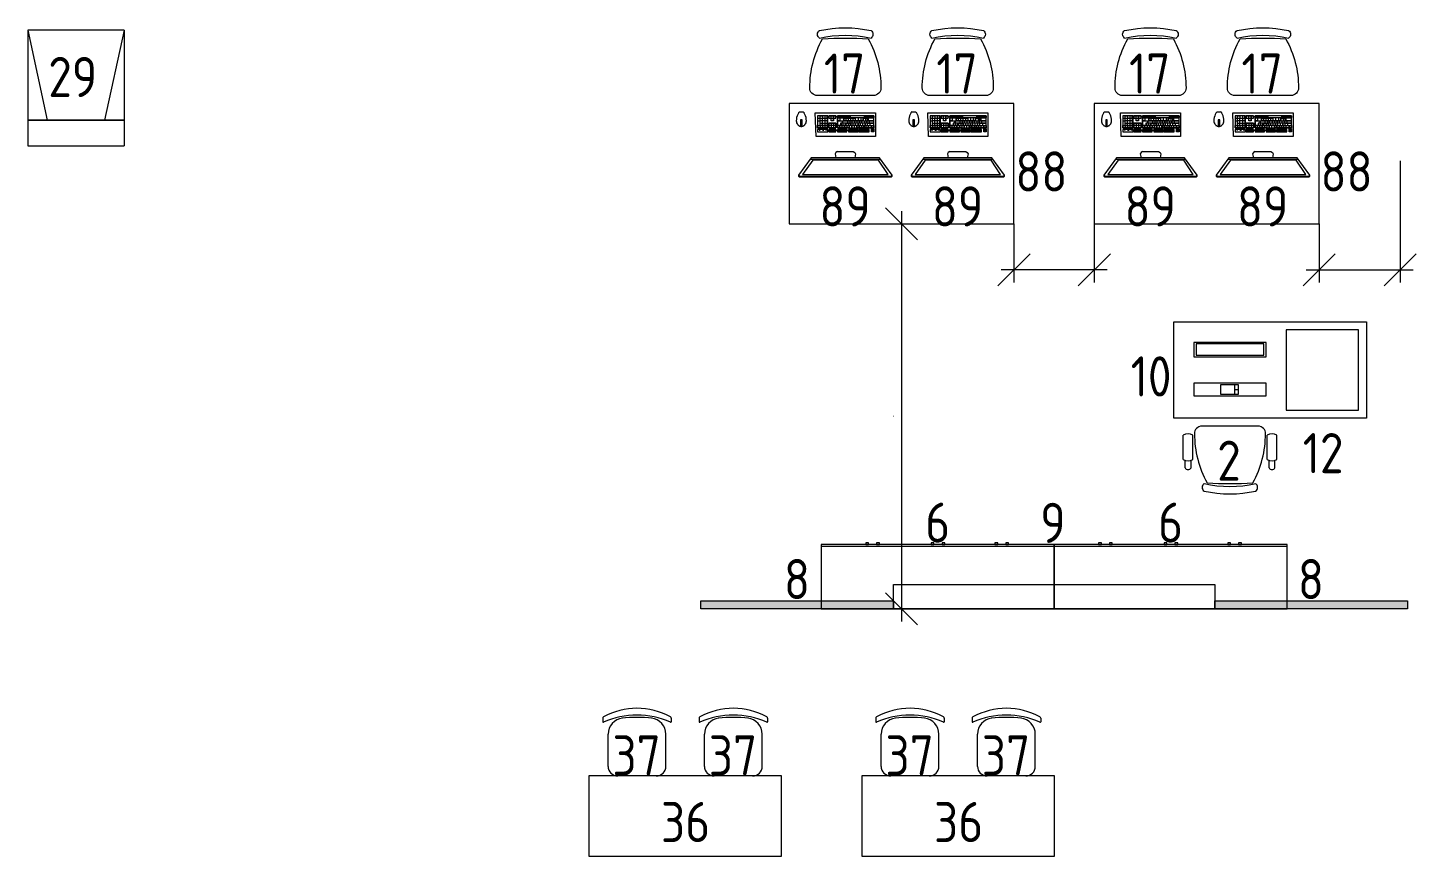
# Model space of a CAD drawing. Header units: millimetres. Extents: x 3050 to 430575, y -569542 to 36130.
# Drawn here: x 326193 to 334838, y -469723 to -464563 of the extents above; entities that cross this region are included whole.
import ezdxf

# ---------------------------------------------------------------- set-up
doc = ezdxf.new("R2010")
doc.units = ezdxf.units.MM
doc.layers.add('ТХ', color=5, linetype='Continuous', lineweight=5)
doc.layers.add('Уточнения', color=210, linetype='Continuous', lineweight=20)
doc.layers.add('ТХ_№ПОЗ', color=7, linetype='Continuous')
doc.styles.add('GOST Common_2', font='GOST_Common.ttf', dxfattribs={"width": 0.9, "height": 250})
doc.styles.add('GOST Common_3', font='GOST_Common.ttf', dxfattribs={"width": 0.9, "height": 2.5})
doc.dimstyles.new('TX-100', dxfattribs={"dimtxt": 200, "dimasz": 200, "dimexe": 80, "dimexo": 0, "dimgap": 50, "dimtad": 1, "dimtoh": 1, "dimdec": 0, "dimrnd": 10, "dimzin": 12, "dimtxsty": 'GOST Common_3', "dimblk": 'OBLIQUE', "dimcen": 1.5, "dimdle": 80, "dimclrd": 256, "dimclre": 256, "dimclrt": 256, "dimadec": 0, "dimazin": 0, "dimtfac": 1, "dimtdec": 0, "dimtmove": 0, "dimatfit": 3, "dimfxl": 1, "dimlwd": -1, "dimlwe": 15, "dimarcsym": 0})

# ---------------------------------------------------------------- blocks, each defined once
blk = doc.blocks.new('Стол письменный')
at = {"layer": 'ТХ'}
for points in [[(26808.3, 11740.4), (26808.3, 12940.4), (27408.3, 12940.4), (27408.3, 11740.4)], [(27358.3, 12440.4), (27358.3, 12890.4), (26858.3, 12890.4), (26858.3, 12440.4)]]:
    blk.add_lwpolyline(points, close=True, dxfattribs=at)
blk = doc.blocks.new('Кресло регулируемое')
at = {"linetype": 'Continuous'}
for p, q in [((-280.3, -163), (-280.3, -208.6)), ((-243.6, -163), (-243.6, -208.8)), ((242.1, -163), (242.1, -208.8)), ((278.9, -163), (278.9, -208.6)), ((-292.3, -214.4), (-292.3, -365.6)), ((-232.1, -214.4), (-232.1, -365.6)), ((230.7, -214.4), (230.7, -365.6)), ((290.9, -214.4), (290.9, -365.6)), ((-175.8, -421.8), (174.4, -421.8))]:
    blk.add_line(p, q, dxfattribs=at)
for centre, radius, start, end in [((402.7, -373.3), 624.5, 150.90677, 180.12147), ((-144.6, -40.7), 28.1, 124.29147, 235.70827), ((0, -747.5), 747.5, 77.60199, 102.39777), ((0, -794), 747.5, 77.60199, 102.39777), ((0, -1825.8), 1761.9, 85.39382, 94.65462), ((-404.1, -373.3), 624.5, 359.87797, 29.10589), ((144.6, -40.7), 28.1, 304.29007, 55.70964), ((-261.9, -171.6), 20.2, 24.89545, 155.33537), ((260.5, -171.5), 20.2, 24.89545, 155.33537), ((-262.2, -264.4), 58.4, 58.95098, 121.04877), ((260.8, -264.4), 58.4, 58.95101, 121.04877), ((-262.2, -315.5), 58.4, 238.95097, 301.04877), ((-176.4, -376.4), 45.4, 177.81347, 270.74787), ((175, -376.4), 45.4, 269.25187, 2.18664), ((260.8, -315.5), 58.4, 238.95097, 301.04877)]:
    blk.add_arc(centre, radius, start, end, dxfattribs=at)
blk = doc.blocks.new('Стол 1400')
at = {"layer": 'ТХ'}
blk.add_lwpolyline([(537621.3, 23584.6), (539021.3, 23584.6), (539021.3, 24334.6), (537621.3, 24334.6)], close=True, dxfattribs=at)
blk = doc.blocks.new('Кресло без подлокотников')
at = {"linetype": 'Continuous'}
blk.add_line((185438, 1393.5), (185438, 1743.7), dxfattribs=at)
for centre, radius, start, end in [((185763.7, 1569.3), 747.5, 167.60199, 192.39777), ((185056.8, 1714), 28.1, 34.29007, 145.70964), ((185810.1, 1569.3), 747.5, 167.60199, 192.39777), ((185389.5, 1165.2), 624.5, 89.87797, 119.10589), ((185392.6, 1744.3), 45.4, 359.25187, 92.18664), ((186842, 1569.3), 1761.9, 175.39382, 184.65462), ((185056.8, 1424.7), 28.1, 214.29147, 325.70827), ((185389.5, 1972), 624.5, 240.90677, 270.12147), ((185392.6, 1392.9), 45.4, 267.81347, 0.74787)]:
    blk.add_arc(centre, radius, start, end, dxfattribs=at)
blk = doc.blocks.new('A$C727b9d3d')
at = {"linetype": 'Continuous'}
blk.add_line((388, -1450), (388, 0), dxfattribs=at)
for points in [[(0, -1450), (400, -1450), (400, 0), (0, 0)], [(400, -277.1), (400, -294.4), (410.2, -294.4), (410.2, -277.1)], [(400, -344.7), (400, -362.1), (410.2, -362.1), (410.2, -344.7)], [(400, -684.1), (400, -701.5), (410.2, -701.5), (410.2, -684.1)], [(400, -751.8), (400, -769.1), (410.2, -769.1), (410.2, -751.8)], [(400, -1081), (400, -1098.4), (410.2, -1098.4), (410.2, -1081)], [(400, -1148.7), (400, -1166), (410.2, -1166), (410.2, -1148.7)]]:
    blk.add_lwpolyline(points, close=True, dxfattribs=at)
blk = doc.blocks.new('Покрытие настенное')
at = {"linetype": 'Continuous', "lineweight": 5}
blk.add_lwpolyline([(2250, -150), (250, -150), (250, 0), (2250, 0)], close=True, dxfattribs=at)
blk = doc.blocks.new('A$C3da1b1ea')
at = {"lineweight": 0}
h = blk.add_hatch(color=256, dxfattribs=at)
h.dxf.hatch_style = 1
h.paths.add_polyline_path([(0, 0), (50, 0), (50, -1200), (0, -1200)])
blk.add_lwpolyline([(0, 0), (50, 0), (50, -1200), (0, -1200), (0, 0)], dxfattribs=at)
blk = doc.blocks.new('Моноблок')
at = {"layer": 'ТХ', "linetype": 'Continuous', "ltscale": 100}
for p, q in [((301.4, 286.8), (301.4, 276.2)), ((301.4, 276.2), (301.4, 261.4)), ((40, 64.1), (15.3, 59.2)), ((49.9, 59.2), (40, 64.1)), ((49.9, 59.2), (40, 64.1)), ((54.8, 49.3), (49.9, 59.2)), ((54.8, 49.3), (49.9, 59.2)), ((54.8, 49.3), (54.8, 0)), ((54.8, 49.3), (54.8, 0)), ((54.8, 0), (54.8, -49.3)), ((54.8, 0), (54.8, -49.3)), ((40, -64.1), (15.3, -59.2)), ((49.9, -59.2), (40, -64.1)), ((49.9, -59.2), (40, -64.1)), ((54.8, -49.3), (49.9, -59.2)), ((54.8, -49.3), (49.9, -59.2))]:
    blk.add_line(p, q, dxfattribs=at)
for points in [[(15.3, -202.2), (15.3, 0), (15.3, 197.3), (15.3, 207.1), (15.3, 212.1), (-93.2, 291), (-98.1, 291), (-103, 286), (-103, 0), (-103, -286), (-98.1, -291), (-93.2, -291), (15.3, -212.1)], [(-88.2, 0), (-88.2, -266.3), (0.5, -207.1), (0.5, 0), (0.5, 202.2), (-88.2, 266.3)], [(217.5, 4.9), (202.7, 4.9)], [(217.5, -39.5), (202.7, -39.5)], [(247.1, -88.8), (232.3, -88.8)]]:
    blk.add_lwpolyline(points, close=True, dxfattribs=at)
for points in [[(-98.1, 291), (-98.1, 281.1), (-98.1, 0), (-98.1, -281.1), (-98.1, -291)], [(-93.2, 291), (-98.1, 281.1), (-98.1, 0), (-98.1, -286), (-93.2, -291)], [(5.5, -217), (5.5, 0), (5.5, 217)], [(148.5, -187.4), (148.5, 182.5), (296.4, 187.4)], [(296.4, 187.4), (296.4, -187.4)], [(178.1, 172.6), (178.1, 108.5)], [(192.9, 172.6), (178.1, 172.6)], [(178.1, 108.5), (192.9, 108.5)], [(178.1, 103.6), (178.1, 59.2)], [(192.9, 103.6), (178.1, 103.6)], [(183, 103.6), (192.9, 103.6)], [(183, 59.2), (183, 103.6)], [(192.9, 88.8), (183, 88.8)], [(187.9, 162.7), (187.9, 157.8)], [(187.9, 157.8), (187.9, 162.7)], [(187.9, 143), (187.9, 133.2)], [(187.9, 133.2), (187.9, 143)], [(187.9, 113.4), (187.9, 123.3)], [(187.9, 113.4), (187.9, 123.3)], [(192.9, 108.5), (192.9, 172.6)], [(192.9, 103.6), (192.9, 59.2)], [(192.9, 59.2), (192.9, 103.6)], [(276.7, 172.6), (202.7, 172.6)], [(202.7, 172.6), (217.5, 172.6)], [(202.7, 157.8), (202.7, 172.6)], [(202.7, 172.6), (202.7, 108.5)], [(217.5, 157.8), (202.7, 157.8)], [(202.7, 113.4), (202.7, 152.9)], [(217.5, 143), (202.7, 143)], [(276.7, 128.2), (202.7, 128.2)], [(217.5, 113.4), (202.7, 113.4)], [(202.7, 108.5), (276.7, 108.5)], [(232.3, 103.6), (202.7, 103.6)], [(202.7, 103.6), (217.5, 103.6)], [(202.7, 88.8), (202.7, 103.6)], [(202.7, 103.6), (202.7, 59.2)], [(217.5, 88.8), (202.7, 88.8)], [(202.7, 74), (202.7, 88.8)], [(276.7, 172.6), (217.5, 172.6)], [(217.5, 172.6), (217.5, 128.2)], [(217.5, 172.6), (217.5, 157.8)], [(217.5, 157.8), (261.9, 157.8)], [(217.5, 157.8), (276.7, 157.8)], [(217.5, 143), (217.5, 152.9)], [(217.5, 143), (261.9, 143)], [(217.5, 113.4), (217.5, 138.1)], [(217.5, 123.3), (217.5, 113.4)], [(261.9, 113.4), (217.5, 113.4)], [(217.5, 103.6), (232.3, 103.6)], [(217.5, 59.2), (217.5, 103.6)], [(232.3, 88.8), (217.5, 88.8)], [(232.3, 157.8), (232.3, 143)], [(232.3, 143), (232.3, 113.4)], [(232.3, 103.6), (232.3, 59.2)], [(232.3, 59.2), (232.3, 103.6)], [(247.1, 172.6), (247.1, 157.8)], [(247.1, 128.2), (247.1, 157.8)], [(247.1, 113.4), (247.1, 128.2)], [(247.1, 88.8), (261.9, 88.8)], [(247.1, 74), (247.1, 88.8), (261.9, 88.8)], [(247.1, 74), (247.1, 88.8)], [(261.9, 172.6), (261.9, 143)], [(261.9, 157.8), (276.7, 157.8)], [(276.7, 143), (261.9, 143)], [(261.9, 143), (261.9, 113.4)], [(276.7, 143), (261.9, 143)], [(261.9, 138.1), (261.9, 113.4)], [(261.9, 113.4), (276.7, 113.4)], [(261.9, 103.6), (261.9, 88.8)], [(276.7, 103.6), (261.9, 103.6)], [(261.9, 103.6), (261.9, 59.2)], [(261.9, 88.8), (276.7, 88.8)], [(266.8, 103.6), (276.7, 103.6)], [(276.7, 108.5), (276.7, 172.6)], [(276.7, 157.8), (276.7, 172.6)], [(276.7, 157.8), (276.7, 143)], [(276.7, 113.4), (276.7, 138.1)], [(276.7, 103.6), (276.7, 74)], [(276.7, 59.2), (276.7, 103.6)], [(178.1, 59.2), (192.9, 59.2)], [(183, 49.3), (192.9, 49.3), (178.1, 49.3)], [(178.1, 49.3), (178.1, -9.9)], [(192.9, 74), (183, 74)], [(192.9, 59.2), (183, 59.2)], [(192.9, 19.7), (183, 19.7), (183, 49.3)], [(183, 34.5), (192.9, 34.5)], [(183, -9.9), (183, 19.7)], [(192.9, 4.9), (183, 4.9)], [(192.9, 49.3), (192.9, 19.7)], [(192.9, -9.9), (192.9, 49.3)], [(192.9, 19.7), (192.9, 4.9)], [(192.9, 4.9), (192.9, -9.9)], [(232.3, 74), (202.7, 74)], [(202.7, 59.2), (202.7, 69)], [(217.5, 59.2), (202.7, 59.2)], [(202.7, 59.2), (232.3, 59.2)], [(202.7, 49.3), (217.5, 49.3)], [(276.7, 49.3), (202.7, 49.3)], [(202.7, 49.3), (202.7, -177.5)], [(202.7, 19.7), (202.7, 49.3)], [(202.7, 34.5), (217.5, 34.5)], [(202.7, 4.9), (202.7, 19.7)], [(202.7, 19.7), (217.5, 19.7)], [(202.7, -9.9), (202.7, 4.9)], [(232.3, 59.2), (217.5, 59.2)], [(217.5, 49.3), (217.5, 34.5)], [(217.5, 29.6), (217.5, 49.3)], [(217.5, 49.3), (247.1, 49.3)], [(217.5, 34.5), (217.5, 19.7)], [(247.1, 19.7), (232.3, 19.7), (232.3, 29.6), (217.5, 29.6)], [(217.5, 0), (217.5, 24.7)], [(217.5, 24.7), (232.3, 24.7)], [(217.5, 19.7), (217.5, -24.7)], [(232.3, 14.8), (217.5, 14.8)], [(217.5, 0), (232.3, 0)], [(232.3, -9.9), (232.3, 24.7)], [(232.3, 14.8), (247.1, 14.8)], [(247.1, 74), (276.7, 74)], [(261.9, 74), (247.1, 74)], [(247.1, 49.3), (247.1, 19.7)], [(247.1, 49.3), (261.9, 49.3)], [(247.1, 34.5), (247.1, 49.3)], [(247.1, 34.5), (247.1, 9.9), (261.9, 9.9)], [(261.9, 34.5), (247.1, 34.5)], [(261.9, 34.5), (247.1, 34.5)], [(247.1, 14.8), (247.1, 4.9)], [(276.7, 9.9), (247.1, 9.9)], [(247.1, -108.5), (247.1, 9.9)], [(247.1, 4.9), (247.1, -103.6)], [(261.9, 59.2), (276.7, 59.2)], [(261.9, 9.9), (261.9, 49.3)], [(261.9, 9.9), (261.9, -19.7)], [(276.7, 74), (266.8, 74)], [(276.7, 59.2), (266.8, 59.2)], [(266.8, 49.3), (276.7, 49.3)], [(266.8, 34.5), (266.8, 49.3)], [(276.7, 34.5), (266.8, 34.5)], [(266.8, 29.6), (276.7, 29.6)], [(266.8, 9.9), (266.8, 29.6)], [(266.8, 9.9), (276.7, 9.9)], [(266.8, -24.7), (266.8, 9.9)], [(276.7, 69), (276.7, 59.2)], [(276.7, -177.5), (276.7, 49.3)], [(276.7, 49.3), (276.7, 34.5)], [(276.7, 29.6), (276.7, 9.9)], [(276.7, 9.9), (276.7, -24.7)], [(178.1, -9.9), (192.9, -9.9)], [(192.9, -19.7), (178.1, -19.7)], [(178.1, -19.7), (178.1, -78.9)], [(178.1, -78.9), (192.9, -78.9)], [(178.1, -83.8), (178.1, -147.9)], [(192.9, -83.8), (178.1, -83.8)], [(192.9, -9.9), (183, -9.9)], [(183, -49.3), (183, -19.7)], [(183, -19.7), (192.9, -19.7)], [(183, -34.5), (192.9, -34.5)], [(183, -49.3), (192.9, -49.3), (192.9, -78.9)], [(183, -78.9), (183, -49.3)], [(183, -64.1), (192.9, -64.1)], [(192.9, -78.9), (183, -78.9)], [(192.9, -19.7), (192.9, -44.4)], [(192.9, -78.9), (192.9, -19.7)], [(192.9, -147.9), (192.9, -83.8)], [(217.5, -9.9), (202.7, -9.9)], [(202.7, -24.7), (202.7, -9.9)], [(217.5, -24.7), (202.7, -24.7)], [(217.5, -54.2), (202.7, -54.2)], [(217.5, -69), (202.7, -69)], [(202.7, -74), (217.5, -74)], [(202.7, -98.6), (202.7, -74)], [(217.5, -83.8), (202.7, -83.8)], [(217.5, -4.9), (232.3, -4.9)], [(217.5, -34.5), (217.5, -4.9)], [(232.3, -19.7), (217.5, -19.7)], [(217.5, -93.7), (217.5, -24.7)], [(217.5, -34.5), (232.3, -34.5)], [(232.3, -34.5), (217.5, -34.5)], [(217.5, -49.3), (217.5, -34.5)], [(217.5, -49.3), (232.3, -49.3)], [(217.5, -64.1), (232.3, -64.1)], [(217.5, -74), (217.5, -83.8)], [(232.3, -78.9), (217.5, -78.9)], [(217.5, -78.9), (232.3, -78.9)], [(232.3, -4.9), (232.3, -34.5)], [(232.3, -29.6), (232.3, -9.9)], [(232.3, -14.8), (247.1, -14.8)], [(232.3, -133.2), (232.3, -29.6)], [(232.3, -29.6), (247.1, -29.6)], [(247.1, -39.5), (232.3, -39.5)], [(232.3, -59.2), (247.1, -59.2)], [(232.3, -74), (247.1, -74)], [(247.1, -4.9), (261.9, -4.9)], [(247.1, -19.7), (261.9, -19.7)], [(247.1, -34.5), (247.1, -19.7)], [(247.1, -34.5), (261.9, -34.5)], [(247.1, -49.3), (261.9, -49.3)], [(247.1, -64.1), (261.9, -64.1)], [(261.9, -78.9), (247.1, -78.9)], [(261.9, -19.7), (261.9, -64.1)], [(266.8, -9.9), (276.7, -9.9)], [(276.7, -9.9), (266.8, -9.9)], [(276.7, -24.7), (266.8, -24.7)], [(276.7, -29.6), (266.8, -29.6)], [(266.8, -29.6), (266.8, -118.4)], [(276.7, -118.4), (276.7, -29.6)], [(178.1, -147.9), (192.9, -147.9)], [(178.1, -162.7), (197.8, -162.7)], [(178.1, -177.5), (178.1, -162.7)], [(183, -88.8), (192.9, -88.8)], [(183, -143), (183, -88.8)], [(192.9, -98.6), (183, -98.6)], [(183, -118.4), (192.9, -118.4)], [(183, -133.2), (192.9, -133.2)], [(192.9, -143), (183, -143)], [(183, -162.7), (192.9, -162.7)], [(183, -177.5), (183, -162.7)], [(192.9, -88.8), (192.9, -143)], [(192.9, -162.7), (192.9, -177.5)], [(197.8, -162.7), (197.8, -177.5)], [(202.7, -88.8), (217.5, -88.8)], [(202.7, -103.6), (217.5, -103.6)], [(202.7, -128.2), (202.7, -103.6)], [(217.5, -113.4), (202.7, -113.4)], [(202.7, -118.4), (217.5, -118.4)], [(217.5, -128.2), (202.7, -128.2)], [(202.7, -143), (202.7, -133.2)], [(217.5, -143), (202.7, -143)], [(202.7, -177.5), (202.7, -147.9)], [(217.5, -162.7), (202.7, -162.7)], [(202.7, -162.7), (217.5, -162.7)], [(217.5, -88.8), (217.5, -98.6)], [(217.5, -93.7), (232.3, -93.7)], [(217.5, -93.7), (217.5, -177.5)], [(217.5, -108.5), (232.3, -108.5)], [(217.5, -123.3), (232.3, -123.3)], [(232.3, -123.3), (217.5, -123.3)], [(217.5, -138.1), (232.3, -138.1)], [(232.3, -152.9), (217.5, -152.9)], [(232.3, -152.9), (217.5, -152.9)], [(217.5, -152.9), (217.5, -177.5), (232.3, -177.5), (247.1, -177.5)], [(232.3, -103.6), (247.1, -103.6)], [(247.1, -118.4), (232.3, -118.4)], [(232.3, -147.9), (232.3, -123.3)], [(247.1, -133.2), (232.3, -133.2)], [(232.3, -133.2), (247.1, -133.2)], [(232.3, -138.1), (232.3, -152.9)], [(232.3, -147.9), (232.3, -177.5)], [(247.1, -147.9), (232.3, -147.9)], [(247.1, -147.9), (232.3, -147.9)], [(232.3, -177.5), (232.3, -152.9)], [(247.1, -98.6), (261.9, -98.6)], [(247.1, -103.6), (247.1, -118.4)], [(261.9, -108.5), (247.1, -108.5)], [(247.1, -113.4), (261.9, -113.4)], [(247.1, -113.4), (247.1, -147.9)], [(247.1, -128.2), (261.9, -128.2)], [(247.1, -138.1), (276.7, -138.1)], [(247.1, -143), (247.1, -177.5)], [(261.9, -143), (247.1, -143)], [(247.1, -177.5), (247.1, -147.9)], [(261.9, -113.4), (261.9, -123.3)], [(261.9, -128.2), (261.9, -138.1)], [(261.9, -177.5), (261.9, -143)], [(266.8, -177.5), (266.8, -118.4)], [(266.8, -118.4), (276.7, -118.4)], [(266.8, -118.4), (276.7, -118.4)], [(276.7, -138.1), (266.8, -138.1)], [(276.7, -157.8), (266.8, -157.8)], [(276.7, -118.4), (276.7, -138.1)], [(276.7, -138.1), (276.7, -177.5)], [(296.4, -187.4), (148.5, -187.4)], [(197.8, -177.5), (178.1, -177.5)], [(192.9, -177.5), (183, -177.5)], [(202.7, -177.5), (276.7, -177.5)], [(217.5, -177.5), (202.7, -177.5)], [(247.1, -177.5), (261.9, -177.5)], [(276.7, -177.5), (266.8, -177.5)]]:
    blk.add_lwpolyline(points, dxfattribs=at)
at = {"layer": 'ТХ'}
blk.add_lwpolyline([(211.8, 269.2), (253, 269.2), (253, 279), (211.8, 279)], dxfattribs=at)
blk.add_lwpolyline([(222.4, 276.8), (235.4, 276.8), (235.4, 271.4), (222.4, 271.4)], close=True, dxfattribs=at)
at = {"layer": 'ТХ', "linetype": 'Continuous', "ltscale": 100}
for centre, radius, start, end in [((235, 274.1), 23.8, 160.87577, 180), ((235, 274.1), 23.8, 180, 199.12423), ((257.1, 266.4), 47.1, 153.43495, 160.87577), ((257.1, 281.7), 47.1, 199.12423, 206.56505), ((242.5, 273.8), 30.7, 144.21747, 153.43495), ((242.5, 274.4), 30.7, 206.56505, 215.78253), ((226.1, 285.6), 10.5, 135, 144.21747), ((291.2, 220.5), 102.6, 132.04691, 135), ((245.7, 270.8), 34.8, 90, 132.04691), ((245.7, 208), 97.6, 65.27847, 90), ((167.1, 37.1), 285.7, 63.43495, 65.27847), ((289.7, 282.4), 11.5, 54.21747, 63.43495), ((275.1, 262.2), 36.4, 45, 54.21747), ((275.1, 286), 36.4, 305.78253, 315), ((299.8, 286.8), 1.61, 0, 45), ((299.8, 261.4), 1.61, 315, 0), ((226.1, 262.6), 10.5, 215.78253, 225), ((291.2, 327.7), 102.6, 225, 227.95309), ((245.7, 277.3), 34.8, 227.95309, 270), ((245.7, 340.2), 97.6, 270, 294.72153), ((167.1, 511.1), 285.7, 294.72153, 296.56505), ((289.7, 265.7), 11.5, 296.56505, 305.78253)]:
    blk.add_arc(centre, radius, start, end, dxfattribs=at)
blk = doc.blocks.new('A$C5e6b74da')
for p, q in [((0, 0), (0, 720)), ((600, 720), (0, 720)), ((600, 0), (600, 720)), ((600, 0), (600, 720)), ((0, 0), (121.5, 559.8)), ((600, 559.8), (0, 559.8)), ((0, 0), (121.5, 559.8)), ((0, 559.8), (600, 559.8)), ((600, 0), (478.5, 559.8)), ((600, 0), (478.5, 559.8)), ((0, 0), (600, 0)), ((0, 0), (600, 0))]:
    blk.add_line(p, q)
blk = doc.blocks.new('Стул ученич штабелир №5-7')
at = {"color": 0, "linetype": 'ByBlock', "lineweight": -2}
for p, q in [((-120.1, 0), (120.1, 0)), ((-120.1, 0), (120.1, 0)), ((-179.9, -60), (-179.9, -260.3)), ((-179.9, -60), (-179.9, -260.3)), ((180.1, -60), (180.1, -260.3)), ((180.1, -60), (180.1, -260.3)), ((-213.4, -359), (-213.4, -337.3)), ((-213.4, -359), (-213.4, -337.3)), ((213.6, -359), (213.6, -337.3)), ((213.6, -359), (213.6, -337.3))]:
    blk.add_line(p, q, dxfattribs=at)
for centre, radius, start, end in [((-119.9, -60), 60, 90, 180), ((-119.9, -60), 60, 90, 180), ((120.1, -60), 60, 0, 90), ((120.1, -60), 60, 0, 90), ((-210.4, -337.3), 3, 63.89783, 180), ((-210.4, -337.3), 3, 63.89783, 180), ((0.1, 142.3), 520.8, 246.31951, 293.68049), ((0.1, 142.3), 520.8, 246.31951, 293.68049), ((-79.9, -260.3), 100, 180, 264.25844), ((-79.9, -260.3), 100, 180, 264.25844), ((80.1, -260.3), 100, 275.74156, 0), ((80.1, -260.3), 100, 275.74156, 0), ((210.6, -337.3), 3, 0, 116.10217), ((210.6, -337.3), 3, 0, 116.10217), ((-203.4, -359), 10, 180, 238.06825), ((-203.4, -359), 10, 180, 238.06825), ((0.1, 9), 430.5, 240.99166, 299.00834), ((0.1, 9), 430.5, 240.99166, 299.00834), ((0.1, 435.5), 800.4, 263.24698, 276.75302), ((0.1, 435.5), 800.4, 263.24698, 276.75302), ((203.6, -359), 10, 301.93175, 0), ((203.6, -359), 10, 301.93175, 0)]:
    blk.add_arc(centre, radius, start, end, dxfattribs=at)
blk = doc.blocks.new('_Oblique')
at = {"color": 0, "linetype": 'ByBlock', "lineweight": -2}
blk.add_line((-0.5, -0.5), (0.5, 0.5), dxfattribs=at)
blk = doc.blocks.new('*D12122')
at = {"layer": 'Defpoints', "color": 0, "transparency": 16777216}
for p in [(531418.6, -282464.5), (531418.6, -284861.5), (531418.6, -284861.5)]:
    blk.add_point(p, dxfattribs=at)
at = {"layer": 'ТХ', "transparency": 16777216}
blk.add_line((531418.6, -282384.5), (531418.6, -284941.5), dxfattribs=at)
at = {"layer": 'ТХ', "lineweight": 15, "transparency": 16777216}
for p, q in [((531418.6, -282464.5), (531498.6, -282464.5)), ((531418.6, -284861.5), (531498.6, -284861.5))]:
    blk.add_line(p, q, dxfattribs=at)
at = {"layer": 'ТХ', "transparency": 16777216, "xscale": 200, "yscale": 200, "zscale": 200}
for p, rotation in [((531418.6, -282464.5), 90), ((531418.6, -284861.5), 270)]:
    blk.add_blockref('_Oblique', p, dxfattribs=dict(at, rotation=rotation))
at = {"layer": 'ТХ', "transparency": 16777216, "insert": (531367.4, -283663), "char_height": 2.5, "attachment_point": 5, "rotation": 90, "style": 'GOST Common_3'}
blk.add_mtext('2400', dxfattribs=at)
blk = doc.blocks.new('*D12123')
at = {"layer": 'Defpoints', "color": 0, "transparency": 16777216}
for p in [(534523, -282070.9), (534018.6, -282464.5), (534523, -282750.4)]:
    blk.add_point(p, dxfattribs=at)
at = {"layer": 'ТХ', "lineweight": 15, "transparency": 16777216}
for p, q in [((534523, -282070.9), (534523, -282830.4)), ((534018.6, -282464.5), (534018.6, -282830.4))]:
    blk.add_line(p, q, dxfattribs=at)
at = {"layer": 'ТХ', "transparency": 16777216}
blk.add_line((533938.6, -282750.4), (534603, -282750.4), dxfattribs=at)
at = {"layer": 'ТХ', "transparency": 16777216, "xscale": 200, "yscale": 200, "zscale": 200, "rotation": 180}
blk.add_blockref('_Oblique', (534018.6, -282750.4), dxfattribs=at)
at = {"layer": 'ТХ', "transparency": 16777216, "xscale": 200, "yscale": 200, "zscale": 200}
blk.add_blockref('_Oblique', (534523, -282750.4), dxfattribs=at)
at = {"layer": 'ТХ', "transparency": 16777216, "insert": (534270.8, -282699.2), "char_height": 2.5, "attachment_point": 5, "style": 'GOST Common_3'}
blk.add_mtext('500', dxfattribs=at)
blk = doc.blocks.new('*D12124')
at = {"layer": 'Defpoints', "color": 0, "transparency": 16777216}
for p in [(532118.6, -282464.5), (532618.6, -282464.5), (532118.6, -282750.4)]:
    blk.add_point(p, dxfattribs=at)
at = {"layer": 'ТХ', "lineweight": 15, "transparency": 16777216}
for p, q in [((532118.6, -282464.5), (532118.6, -282830.4)), ((532618.6, -282464.5), (532618.6, -282830.4))]:
    blk.add_line(p, q, dxfattribs=at)
at = {"layer": 'ТХ', "transparency": 16777216}
blk.add_line((532698.6, -282750.4), (532038.6, -282750.4), dxfattribs=at)
at = {"layer": 'ТХ', "transparency": 16777216, "xscale": 200, "yscale": 200, "zscale": 200, "rotation": 180}
blk.add_blockref('_Oblique', (532118.6, -282750.4), dxfattribs=at)
at = {"layer": 'ТХ', "transparency": 16777216, "xscale": 200, "yscale": 200, "zscale": 200}
blk.add_blockref('_Oblique', (532618.6, -282750.4), dxfattribs=at)
at = {"layer": 'ТХ', "transparency": 16777216, "insert": (532368.6, -282699.2), "char_height": 2.5, "attachment_point": 5, "style": 'GOST Common_3'}
blk.add_mtext('500', dxfattribs=at)
blk = doc.blocks.new('Ноутбук')
at = {"layer": 'ТХ'}
for p, q in [((2432.4, 14028.3), (2412.3, 14028.3)), ((2432.4, 14060), (2432.4, 13996.6))]:
    blk.add_line(p, q, dxfattribs=at)
for points in [[(2238.5, 13988.4), (2687.5, 13988.4), (2687.5, 14067.9), (2238.5, 14067.9)], [(2520.4, 13996.6), (2412.3, 13996.6), (2412.3, 14060), (2520.4, 14060)], [(2687.5, 13824.4), (2238.5, 13824.4), (2238.5, 13735.8), (2687.5, 13735.8)], [(2673.8, 13813.8), (2251.4, 13813.8), (2251.4, 13743.9), (2673.8, 13743.9)]]:
    blk.add_lwpolyline(points, close=True, dxfattribs=at)
blk = doc.blocks.new('ТХ1 4 этаж')
at = {"layer": 'ТХ'}
for points in [[(529471.4, -286403.1), (530671.4, -286403.1), (530671.4, -285903.1), (529471.4, -285903.1)], [(531171.4, -286403.1), (532371.4, -286403.1), (532371.4, -285903.1), (531171.4, -285903.1)]]:
    blk.add_lwpolyline(points, close=True, dxfattribs=at)
at = {"rotation": 180}
blk.add_blockref('Ноутбук', (535926.5, -269467.9), dxfattribs=at)
at = {"layer": 'ТХ', "lineweight": 0}
for name, p, rotation in [('A$C5e6b74da', (526578.1, -281258.7), 180), ('Кресло регулируемое', (533462.8, -284146.1), 180), ('A$C727b9d3d', (530918.6, -284861.5), 90), ('A$C727b9d3d', (532368.6, -284861.5), 90), ('Покрытие настенное', (533618.6, -284861.5), 180), ('A$C3da1b1ea', (530168.6, -284861.5), 90), ('A$C3da1b1ea', (533368.6, -284861.5), 90), ('Стул ученич штабелир №5-7', (529771.4, -285903.1), 180), ('Стул ученич штабелир №5-7', (530371.4, -285903.1), 180), ('Стул ученич штабелир №5-7', (531471.4, -285903.1), 180), ('Стул ученич штабелир №5-7', (532071.4, -285903.1), 180)]:
    blk.add_blockref(name, p, dxfattribs=dict(at, rotation=rotation))
at = {"layer": 'ТХ', "xscale": -1.000000000000005, "rotation": 90}
for p in [(532637.2, -96226.6), (533337.2, -96226.6), (534537.2, -96226.6), (535237.2, -96226.6)]:
    blk.add_blockref('Кресло без подлокотников', p, dxfattribs=at)
at = {"layer": 'ТХ'}
for p in [(-6902.7, -306049.1), (-5002.7, -306049.1)]:
    blk.add_blockref('Стол 1400', p, dxfattribs=at)
for name, p, rotation in [('Моноблок', (531068.6, -282068.6), 90), ('Моноблок', (531768.6, -282068.6), 90), ('Моноблок', (532968.6, -282068.6), 90), ('Моноблок', (533668.6, -282068.6), 90), ('Стол письменный', (521373.1, -256266), 270)]:
    blk.add_blockref(name, p, dxfattribs=dict(at, rotation=rotation))
at = {"layer": 'ТХ_№ПОЗ', "char_height": 250, "width": 595, "attachment_point": 5, "line_spacing_factor": 1.139951, "style": 'GOST Common_2'}
for s, insert in [('\\pxt4.23333,8.46667,12.7,16.93333,21.16667,25.4,29.63333,33.86667,38.1,42.33333,46.56667,50.8,55.03333,59.26667,63.5,67.73333,71.96667,76.2,80.43333,84.66667,88.9,93.13333,97.36667,101.6,105.83333,110.06667,114.3,118.53333,122.76667,127,131.23333,135.46667;29', (526258.2, -281549.3)), ('\\pxt4.23333,8.46667,12.7,16.93333,21.16667,25.4,29.63333,33.86667,38.1,42.33333,46.56667,50.8,55.03333,59.26667,63.5,67.73333,71.96667,76.2,80.43333,84.66667,88.9,93.13333,97.36667,101.6,105.83333,110.06667,114.3,118.53333,122.76667,127,131.23333,135.46667;17', (531063.6, -281527.9)), ('\\pxt4.23333,8.46667,12.7,16.93333,21.16667,25.4,29.63333,33.86667,38.1,42.33333,46.56667,50.8,55.03333,59.26667,63.5,67.73333,71.96667,76.2,80.43333,84.66667,88.9,93.13333,97.36667,101.6,105.83333,110.06667,114.3,118.53333,122.76667,127,131.23333,135.46667;17', (531763.6, -281527.9)), ('\\pxt4.23333,8.46667,12.7,16.93333,21.16667,25.4,29.63333,33.86667,38.1,42.33333,46.56667,50.8,55.03333,59.26667,63.5,67.73333,71.96667,76.2,80.43333,84.66667,88.9,93.13333,97.36667,101.6,105.83333,110.06667,114.3,118.53333,122.76667,127,131.23333,135.46667;17', (532963.6, -281527.9)), ('\\pxt4.23333,8.46667,12.7,16.93333,21.16667,25.4,29.63333,33.86667,38.1,42.33333,46.56667,50.8,55.03333,59.26667,63.5,67.73333,71.96667,76.2,80.43333,84.66667,88.9,93.13333,97.36667,101.6,105.83333,110.06667,114.3,118.53333,122.76667,127,131.23333,135.46667;17', (533663.6, -281527.9)), ('\\pxt4.23333,8.46667,12.7,16.93333,21.16667,25.4,29.63333,33.86667,38.1,42.33333,46.56667,50.8,55.03333,59.26667,63.5,67.73333,71.96667,76.2,80.43333,84.66667,88.9,93.13333,97.36667,101.6,105.83333,110.06667,114.3,118.53333,122.76667,127,131.23333,135.46667;88', (532289.1, -282137.8)), ('\\pxt4.23333,8.46667,12.7,16.93333,21.16667,25.4,29.63333,33.86667,38.1,42.33333,46.56667,50.8,55.03333,59.26667,63.5,67.73333,71.96667,76.2,80.43333,84.66667,88.9,93.13333,97.36667,101.6,105.83333,110.06667,114.3,118.53333,122.76667,127,131.23333,135.46667;88', (534189.1, -282137.8)), ('\\pxt4.23333,8.46667,12.7,16.93333,21.16667,25.4,29.63333,33.86667,38.1,42.33333,46.56667,50.8,55.03333,59.26667,63.5,67.73333,71.96667,76.2,80.43333,84.66667,88.9,93.13333,97.36667,101.6,105.83333,110.06667,114.3,118.53333,122.76667,127,131.23333,135.46667;89', (531067.2, -282355.3)), ('\\pxt4.23333,8.46667,12.7,16.93333,21.16667,25.4,29.63333,33.86667,38.1,42.33333,46.56667,50.8,55.03333,59.26667,63.5,67.73333,71.96667,76.2,80.43333,84.66667,88.9,93.13333,97.36667,101.6,105.83333,110.06667,114.3,118.53333,122.76667,127,131.23333,135.46667;89', (531767.2, -282355.3)), ('\\pxt4.23333,8.46667,12.7,16.93333,21.16667,25.4,29.63333,33.86667,38.1,42.33333,46.56667,50.8,55.03333,59.26667,63.5,67.73333,71.96667,76.2,80.43333,84.66667,88.9,93.13333,97.36667,101.6,105.83333,110.06667,114.3,118.53333,122.76667,127,131.23333,135.46667;89', (532967.2, -282355.3)), ('\\pxt4.23333,8.46667,12.7,16.93333,21.16667,25.4,29.63333,33.86667,38.1,42.33333,46.56667,50.8,55.03333,59.26667,63.5,67.73333,71.96667,76.2,80.43333,84.66667,88.9,93.13333,97.36667,101.6,105.83333,110.06667,114.3,118.53333,122.76667,127,131.23333,135.46667;89', (533667.2, -282355.3)), ('\\pxt4.23333,8.46667,12.7,16.93333,21.16667,25.4,29.63333,33.86667,38.1,42.33333,46.56667,50.8,55.03333,59.26667,63.5,67.73333,71.96667,76.2,80.43333,84.66667,88.9,93.13333,97.36667,101.6,105.83333,110.06667,114.3,118.53333,122.76667,127,131.23333,135.46667;10', (532972, -283414.5)), ('\\pxt4.23333,8.46667,12.7,16.93333,21.16667,25.4,29.63333,33.86667,38.1,42.33333,46.56667,50.8,55.03333,59.26667,63.5,67.73333,71.96667,76.2,80.43333,84.66667,88.9,93.13333,97.36667,101.6,105.83333,110.06667,114.3,118.53333,122.76667,127,131.23333,135.46667;12', (534043, -283892.2)), ('\\pxt4.23333,8.46667,12.7,16.93333,21.16667,25.4,29.63333,33.86667,38.1,42.33333,46.56667,50.8,55.03333,59.26667,63.5,67.73333,71.96667,76.2,80.43333,84.66667,88.9,93.13333,97.36667,101.6,105.83333,110.06667,114.3,118.53333,122.76667,127,131.23333,135.46667;2', (533457.2, -283939.5)), ('\\pxt4.23333,8.46667,12.7,16.93333,21.16667,25.4,29.63333,33.86667,38.1,42.33333,46.56667,50.8,55.03333,59.26667,63.5,67.73333,71.96667,76.2,80.43333,84.66667,88.9,93.13333,97.36667,101.6,105.83333,110.06667,114.3,118.53333,122.76667,127,131.23333,135.46667;6', (531643.5, -284324.7)), ('\\pxt4.23333,8.46667,12.7,16.93333,21.16667,25.4,29.63333,33.86667,38.1,42.33333,46.56667,50.8,55.03333,59.26667,63.5,67.73333,71.96667,76.2,80.43333,84.66667,88.9,93.13333,97.36667,101.6,105.83333,110.06667,114.3,118.53333,122.76667,127,131.23333,135.46667;9', (532360.9, -284326.6)), ('\\pxt4.23333,8.46667,12.7,16.93333,21.16667,25.4,29.63333,33.86667,38.1,42.33333,46.56667,50.8,55.03333,59.26667,63.5,67.73333,71.96667,76.2,80.43333,84.66667,88.9,93.13333,97.36667,101.6,105.83333,110.06667,114.3,118.53333,122.76667,127,131.23333,135.46667;6', (533093.5, -284324.7)), ('\\pxt4.23333,8.46667,12.7,16.93333,21.16667,25.4,29.63333,33.86667,38.1,42.33333,46.56667,50.8,55.03333,59.26667,63.5,67.73333,71.96667,76.2,80.43333,84.66667,88.9,93.13333,97.36667,101.6,105.83333,110.06667,114.3,118.53333,122.76667,127,131.23333,135.46667;8', (530767.4, -284676.8)), ('\\pxt4.23333,8.46667,12.7,16.93333,21.16667,25.4,29.63333,33.86667,38.1,42.33333,46.56667,50.8,55.03333,59.26667,63.5,67.73333,71.96667,76.2,80.43333,84.66667,88.9,93.13333,97.36667,101.6,105.83333,110.06667,114.3,118.53333,122.76667,127,131.23333,135.46667;8', (533967.4, -284676.8)), ('\\pxt4.23333,8.46667,12.7,16.93333,21.16667,25.4,29.63333,33.86667,38.1,42.33333,46.56667,50.8,55.03333,59.26667,63.5,67.73333,71.96667,76.2,80.43333,84.66667,88.9,93.13333,97.36667,101.6,105.83333,110.06667,114.3,118.53333,122.76667,127,131.23333,135.46667;37', (529768.9, -285774.9)), ('\\pxt4.23333,8.46667,12.7,16.93333,21.16667,25.4,29.63333,33.86667,38.1,42.33333,46.56667,50.8,55.03333,59.26667,63.5,67.73333,71.96667,76.2,80.43333,84.66667,88.9,93.13333,97.36667,101.6,105.83333,110.06667,114.3,118.53333,122.76667,127,131.23333,135.46667;37', (530368.9, -285774.9)), ('\\pxt4.23333,8.46667,12.7,16.93333,21.16667,25.4,29.63333,33.86667,38.1,42.33333,46.56667,50.8,55.03333,59.26667,63.5,67.73333,71.96667,76.2,80.43333,84.66667,88.9,93.13333,97.36667,101.6,105.83333,110.06667,114.3,118.53333,122.76667,127,131.23333,135.46667;37', (531468.9, -285774.9)), ('\\pxt4.23333,8.46667,12.7,16.93333,21.16667,25.4,29.63333,33.86667,38.1,42.33333,46.56667,50.8,55.03333,59.26667,63.5,67.73333,71.96667,76.2,80.43333,84.66667,88.9,93.13333,97.36667,101.6,105.83333,110.06667,114.3,118.53333,122.76667,127,131.23333,135.46667;37', (532068.9, -285774.9)), ('\\pxt4.23333,8.46667,12.7,16.93333,21.16667,25.4,29.63333,33.86667,38.1,42.33333,46.56667,50.8,55.03333,59.26667,63.5,67.73333,71.96667,76.2,80.43333,84.66667,88.9,93.13333,97.36667,101.6,105.83333,110.06667,114.3,118.53333,122.76667,127,131.23333,135.46667;36', (530073.8, -286190.1)), ('\\pxt4.23333,8.46667,12.7,16.93333,21.16667,25.4,29.63333,33.86667,38.1,42.33333,46.56667,50.8,55.03333,59.26667,63.5,67.73333,71.96667,76.2,80.43333,84.66667,88.9,93.13333,97.36667,101.6,105.83333,110.06667,114.3,118.53333,122.76667,127,131.23333,135.46667;36', (531773.8, -286190.1))]:
    blk.add_mtext(s, dxfattribs=dict(at, insert=insert))
at = {"layer": 'ТХ'}
for base, p1, p2, picture, middle in [((534523, -282750.4), (534018.6, -282464.5), (534523, -282070.9), '*D12123', (534270.8, -282699.2)), ((532118.6, -282750.4), (532618.6, -282464.5), (532118.6, -282464.5), '*D12124', (532368.6, -282699.2))]:
    dim = blk.add_linear_dim(base=base, p1=p1, p2=p2, dimstyle='TX-100', dxfattribs=at)
    dim.commit()
    dim.dimension.update_dxf_attribs({"geometry": picture, "text_midpoint": middle})
dim = blk.add_linear_dim(base=(531418.6, -284861.5), p1=(531418.6, -282464.5), p2=(531418.6, -284861.5), angle=90, dimstyle='TX-100', dxfattribs=at)
dim.commit()
dim.dimension.update_dxf_attribs({"geometry": '*D12122', "text_midpoint": (531367.4, -283663)})

msp = doc.modelspace()

# ---------------------------------------------------------------- block references
at = {"layer": 'Уточнения', "lineweight": 50}
msp.add_blockref('ТХ1 4 этаж', (-199784.75, -183319.8), dxfattribs=at)

doc.saveas('drawing.dxf')
